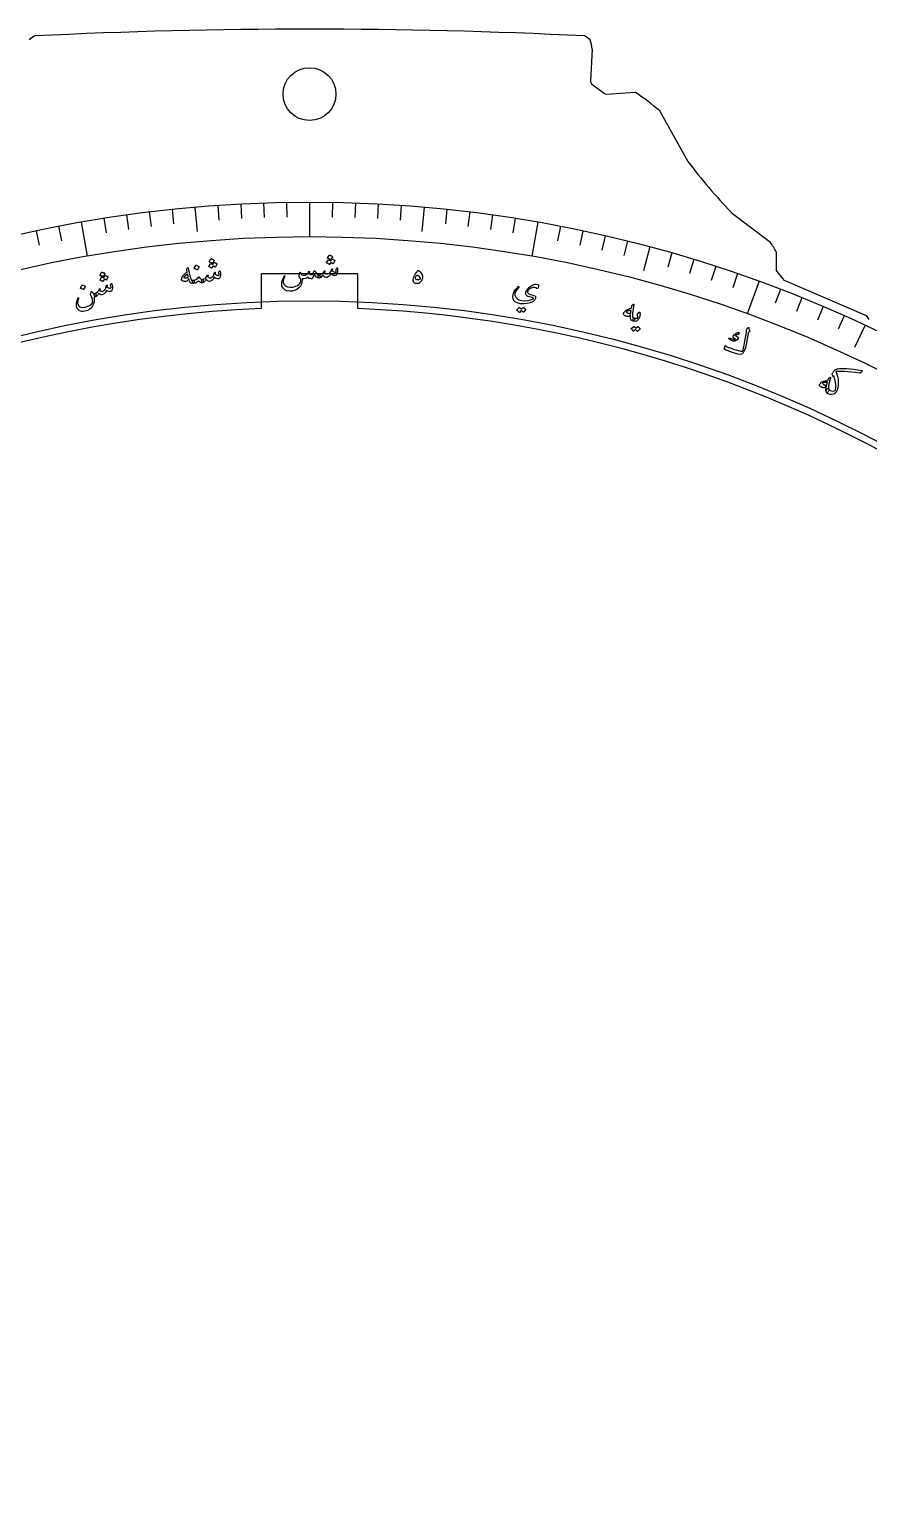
# Model space of a CAD drawing. Header units: millimetres. Extents: x -62 to 62, y -62 to 70.
# Drawn here: x -13.2 to 26.2, y 1.3 to 69.8 of the extents above; entities that cross this region are included whole.
import ezdxf

# ---------------------------------------------------------------- set-up
doc = ezdxf.new("R2010")
doc.units = ezdxf.units.MM
for name, color, linetype in [('CUT_INNER', 6, 'Continuous'), ('CUT_OUTER', 1, 'Continuous'), ('ENGRAVE', 7, 'Continuous'), ('ENGRAVE_FINE', 8, 'Continuous'), ('TEXT', 5, 'Continuous')]:
    doc.layers.add(name, color=color, linetype=linetype)

msp = doc.modelspace()

# ---------------------------------------------------------------- linework, layer by layer
at = {"layer": 'CUT_INNER'}
for points in [[(2.27, 58.318), (-2.27, 58.318), (-2.27, 56.6843)], [(2.27, 56.6843), (2.27, 58.318)]]:
    msp.add_lwpolyline(points, dxfattribs=at)
msp.add_circle((0, 66.7484), 1.24, dxfattribs=at)
for centre, radius, start, end in [((0.0001, -0.0002), 56.7299, 92.293405, 20.742418), ((0.0007, 0.0005), 56.7292, 20.741945, 87.707387)]:
    msp.add_arc(centre, radius, start, end, dxfattribs=at)
at = {"layer": 'CUT_OUTER'}
for points in [[(13.2629, 68.8621), (13.2629, 68.859), (13.1795, 67.357)], [(13.2392, 67.2287), (13.8351, 66.7817)], [(13.9345, 66.752), (15.2847, 66.8364), (15.2885, 66.8364)], [(16.433, 65.9561), (16.435, 65.9529), (17.7464, 63.5922), (17.7543, 63.5796)], [(19.7798, 61.2021), (19.7921, 61.1917), (21.6253, 59.795), (21.628, 59.7927)], [(21.892, 59.3526), (21.8922, 59.3492), (21.8922, 58.5242)], [(21.9251, 58.4305), (22.221, 58.0606)], [(22.2787, 58.0166), (26.1154, 56.36), (26.1186, 56.3585), (26.1207, 56.3556), (26.2433, 56.1717)]]:
    msp.add_lwpolyline(points, dxfattribs=at)
for centre, radius, start, end in [((-11.249, 66.7339), 3.1965, 120.845067, 126.53495), ((0.0115, -193.525), 263.3194, 87.1921, 92.8079), ((11.2688, 66.7291), 3.2022, 53.470103, 59.14988), ((8.7667, 68.1913), 4.546, 8.486011, 14.145202), ((13.3292, 67.3487), 0.15, 176.821411, 233.130102), ((13.9251, 66.9017), 0.15, 233.130102, 273.574765), ((7.3091, 55.2791), 14.0443, 49.48493, 55.37793), ((42.5702, 82.6701), 31.3094, 217.570556, 223.288597), ((17.1507, 56.8068), 5.3815, 28.232202, 33.699077), ((22.0422, 58.5242), 0.15, 180, 218.659808), ((22.3381, 58.1543), 0.15, 218.659808, 246.647772)]:
    msp.add_arc(centre, radius, start, end, dxfattribs=at)
at = {"layer": 'ENGRAVE'}
for points in [[(0, 61.6838), (0, 60.0606)], [(-5.3761, 61.4491), (-5.275, 60.2941)], [(5.3761, 61.4491), (5.275, 60.2941)], [(-10.7113, 60.7467), (-10.4294, 59.1482)], [(10.7113, 60.7467), (10.4294, 59.1482)], [(15.9649, 59.582), (15.6649, 58.4621)], [(21.0971, 57.9638), (20.5419, 56.4385)], [(26.0687, 55.9045), (25.5787, 54.8537)]]:
    msp.add_lwpolyline(points, dxfattribs=at)
for radius in [61.6838, 60.0606, 57.0462]:
    msp.add_circle((0, 0), radius, dxfattribs=at)
at = {"layer": 'ENGRAVE_FINE'}
for points in [[(-2.1527, 61.6462), (-2.1285, 60.951)], [(-1.0765, 61.6744), (-1.0644, 60.9789)], [(1.0765, 61.6744), (1.0644, 60.9789)], [(2.1527, 61.6462), (2.1285, 60.951)], [(-8.5847, 61.0835), (-8.4879, 60.3946)], [(-7.5174, 61.224), (-7.4326, 60.5336)], [(-6.4477, 61.3459), (-6.375, 60.6541)], [(-4.3028, 61.5335), (-4.2543, 60.8396)], [(-3.2283, 61.5993), (-3.1919, 60.9046)], [(3.2283, 61.5993), (3.1919, 60.9046)], [(4.3028, 61.5335), (4.2543, 60.8396)], [(6.4477, 61.3459), (6.375, 60.6541)], [(7.5174, 61.224), (7.4326, 60.5336)], [(8.5847, 61.0835), (8.4879, 60.3946)], [(-12.8248, 60.3359), (-12.6802, 59.6554)], [(-11.7698, 60.5505), (-11.6371, 59.8676)], [(-9.6495, 60.9244), (-9.5407, 60.2373)], [(9.6495, 60.9244), (9.5407, 60.2373)], [(11.7698, 60.5505), (11.6371, 59.8676)], [(12.8248, 60.3359), (12.6802, 59.6554)], [(13.8758, 60.1028), (13.7194, 59.425)], [(14.9227, 59.8515), (14.7544, 59.1766)], [(17.0024, 59.2943), (16.8106, 58.6256)], [(18.0346, 58.9885), (17.8312, 58.3233)], [(19.0613, 58.6648), (18.8464, 58.0032)], [(20.0823, 58.3232), (19.8558, 57.6654)], [(22.1055, 57.5868), (21.8562, 56.9374)], [(23.1072, 57.1922), (22.8466, 56.5472)], [(24.1018, 56.7802), (23.83, 56.1399)], [(25.0891, 56.351), (24.8061, 55.7155)]]:
    msp.add_lwpolyline(points, dxfattribs=at)
at = {"layer": 'TEXT'}
for points in [[(-4.6246, 59.0161), (-4.6226, 59.0184), (-4.6196, 59.0199), (-4.6157, 59.0207), (-4.6108, 59.0206), (-4.5931, 59.0156), (-4.5759, 59.0099), (-4.5591, 59.0034), (-4.5429, 58.9963), (-4.527, 58.9884), (-4.5115, 58.9796), (-4.4961, 58.9699), (-4.4811, 58.9593), (-4.4773, 58.9554), (-4.4752, 58.9515), (-4.4749, 58.9477), (-4.4764, 58.944), (-4.5502, 58.8062), (-4.5531, 58.8036), (-4.557, 58.803), (-4.5619, 58.8046), (-4.5679, 58.8083), (-4.5731, 58.8114), (-4.5812, 58.8159), (-4.5924, 58.822), (-4.6065, 58.8296), (-4.6237, 58.8387), (-4.6444, 58.8493), (-4.6686, 58.8613), (-4.6961, 58.8747), (-4.6998, 58.877), (-4.7018, 58.8795), (-4.702, 58.8821), (-4.7004, 58.8848)], [(1.055, 59.0072), (1.0573, 59.0093), (1.0603, 59.0106), (1.0643, 59.0109), (1.0691, 59.0104), (1.0862, 59.0037), (1.1028, 58.9964), (1.1188, 58.9884), (1.1342, 58.9797), (1.1492, 58.9703), (1.1638, 58.9601), (1.1781, 58.9489), (1.192, 58.937), (1.1946, 58.9333), (1.1958, 58.9295), (1.1954, 58.9255), (1.1934, 58.9213), (1.107, 58.7912), (1.1047, 58.7895), (1.1013, 58.7896), (1.0969, 58.7914), (1.0914, 58.795), (1.0878, 58.7974), (1.0821, 58.8012), (1.0744, 58.8063), (1.0646, 58.8128), (1.0528, 58.8205), (1.039, 58.8293), (1.023, 58.8392), (1.0051, 58.8503), (0.9424, 58.7542), (0.9393, 58.7518), (0.9354, 58.7517), (0.9306, 58.7537), (0.925, 58.7579), (0.9202, 58.7615), (0.9125, 58.7668), (0.902, 58.7739), (0.8888, 58.7828), (0.8725, 58.7934), (0.8529, 58.8058), (0.8301, 58.82), (0.804, 58.836), (0.8013, 58.8386), (0.8001, 58.8413), (0.8005, 58.8439), (0.8024, 58.8464), (0.8898, 58.97), (0.8921, 58.9722), (0.8951, 58.9734), (0.8991, 58.9738), (0.9039, 58.9733), (0.916, 58.9686), (0.928, 58.9636), (0.9399, 58.9583), (0.9517, 58.9526), (0.9632, 58.9465), (0.9744, 58.9399), (0.9853, 58.9327), (0.9958, 58.925)], [(0.9371, 59.1896), (0.9393, 59.1917), (0.9424, 59.1929), (0.9464, 59.1933), (0.9512, 59.1928), (0.9684, 59.1861), (0.985, 59.1788), (1.001, 59.1708), (1.0165, 59.1622), (1.0316, 59.1529), (1.0463, 59.1426), (1.0606, 59.1315), (1.0746, 59.1196), (1.078, 59.1153), (1.0797, 59.1112), (1.0796, 59.1075), (1.0778, 59.1039), (0.9914, 58.9736), (0.9883, 58.9713), (0.9844, 58.9711), (0.9796, 58.9732), (0.974, 58.9774), (0.9691, 58.9809), (0.9614, 58.9863), (0.9509, 58.9934), (0.9376, 59.0023), (0.9212, 59.0129), (0.9016, 59.0254), (0.8787, 59.0396), (0.8526, 59.0556), (0.8491, 59.0582), (0.8474, 59.0608), (0.8474, 59.0634), (0.8492, 59.066)], [(-9.6086, 58.2292), (-9.6068, 58.2317), (-9.6039, 58.2335), (-9.6001, 58.2345), (-9.5953, 58.2349), (-9.5773, 58.2314), (-9.5597, 58.2271), (-9.5425, 58.2222), (-9.5257, 58.2164), (-9.5093, 58.2099), (-9.4931, 58.2025), (-9.477, 58.1941), (-9.4612, 58.1848), (-9.4579, 58.1817), (-9.4561, 58.1782), (-9.4558, 58.1742), (-9.457, 58.1697), (-9.5185, 58.0261), (-9.5204, 58.024), (-9.5238, 58.0235), (-9.5285, 58.0245), (-9.5345, 58.027), (-9.5385, 58.0287), (-9.5448, 58.0315), (-9.5533, 58.0351), (-9.564, 58.0397), (-9.577, 58.0451), (-9.5923, 58.0513), (-9.6097, 58.0582), (-9.6294, 58.0658), (-9.6737, 57.96), (-9.6763, 57.9571), (-9.6802, 57.9563), (-9.6852, 57.9574), (-9.6915, 57.9605), (-9.6969, 57.9632), (-9.7054, 57.967), (-9.717, 57.9721), (-9.7316, 57.9784), (-9.7496, 57.986), (-9.7711, 57.9947), (-9.7961, 58.0045), (-9.8246, 58.0155), (-9.8277, 58.0176), (-9.8293, 58.02), (-9.8294, 58.0226), (-9.828, 58.0255), (-9.7643, 58.1628), (-9.7625, 58.1653), (-9.7597, 58.1671), (-9.7559, 58.1682), (-9.7511, 58.1686), (-9.7383, 58.1661), (-9.7256, 58.1634), (-9.713, 58.1603), (-9.7004, 58.1568), (-9.6879, 58.1529), (-9.6757, 58.1484), (-9.6637, 58.1433), (-9.6519, 58.1376)], [(-9.7575, 58.3873), (-9.7557, 58.3898), (-9.7529, 58.3916), (-9.749, 58.3926), (-9.7442, 58.393), (-9.7261, 58.3895), (-9.7084, 58.3853), (-9.6912, 58.3804), (-9.6744, 58.3747), (-9.6579, 58.3682), (-9.6416, 58.3608), (-9.6255, 58.3525), (-9.6096, 58.3433), (-9.6055, 58.3397), (-9.6031, 58.336), (-9.6025, 58.3322), (-9.6036, 58.3284), (-9.6651, 58.1847), (-9.6677, 58.1818), (-9.6716, 58.181), (-9.6766, 58.1821), (-9.6829, 58.1852), (-9.6883, 58.1878), (-9.6969, 58.1917), (-9.7085, 58.1968), (-9.7232, 58.2031), (-9.7412, 58.2107), (-9.7627, 58.2194), (-9.7878, 58.2292), (-9.8164, 58.2402), (-9.8203, 58.2422), (-9.8225, 58.2445), (-9.8229, 58.2471), (-9.8216, 58.2499)], [(-5.722, 58.5975), (-5.7128, 58.6093), (-5.7049, 58.6113), (-5.6982, 58.6037), (-5.6928, 58.5864), (-5.6906, 58.5758), (-5.6873, 58.5612), (-5.683, 58.5426), (-5.6776, 58.5199), (-5.6713, 58.493), (-5.6641, 58.4616), (-5.656, 58.4256), (-5.647, 58.3852), (-5.6382, 58.3455), (-5.6304, 58.31), (-5.6235, 58.2786), (-5.6175, 58.2513), (-5.6125, 58.2284), (-5.6085, 58.2097), (-5.6054, 58.1955), (-5.6033, 58.1856), (-5.5884, 58.1236), (-5.571, 58.0759), (-5.5511, 58.0427), (-5.5287, 58.0238), (-5.5135, 58.0171), (-5.4956, 58.0135), (-5.4749, 58.0129), (-5.4515, 58.0155), (-5.4374, 58.0145), (-5.4261, 58.0087), (-5.4176, 57.9981), (-5.4119, 57.9826), (-5.4086, 57.9636), (-5.4075, 57.9442), (-5.4085, 57.9245), (-5.4115, 57.9042), (-5.4163, 57.8868), (-5.4221, 57.8737), (-5.429, 57.8647), (-5.4369, 57.8601), (-5.4819, 57.8563), (-5.5214, 57.8608), (-5.5554, 57.8736), (-5.584, 57.8948), (-5.6095, 57.9275), (-5.6322, 57.9716), (-5.6522, 58.0271), (-5.6693, 58.0939), (-5.6896, 58.0502), (-5.7112, 58.0153), (-5.734, 57.9892), (-5.7582, 57.9719), (-5.7784, 57.9645), (-5.8026, 57.96), (-5.8308, 57.9584), (-5.8629, 57.9596), (-5.8971, 57.9638), (-5.9261, 57.9698), (-5.9498, 57.9776), (-5.9683, 57.9872), (-5.9837, 57.9999), (-5.9945, 58.0137), (-6.0006, 58.0287), (-6.002, 58.0448), (-6.0001, 58.0652), (-5.9956, 58.0881), (-5.9886, 58.1135), (-5.9789, 58.1413), (-5.9678, 58.1693), (-5.9579, 58.1918), (-5.9492, 58.2087), (-5.9416, 58.22), (-5.898, 58.2676), (-5.8497, 58.313), (-5.7968, 58.3562), (-5.7392, 58.3972), (-5.7447, 58.4301), (-5.7491, 58.4585), (-5.7525, 58.4824), (-5.7547, 58.5019), (-5.7554, 58.5184), (-5.7539, 58.5334), (-5.7502, 58.5468), (-5.7445, 58.5587)], [(-5.7167, 58.2931), (-5.7773, 58.2654), (-5.8278, 58.2337), (-5.8683, 58.198), (-5.8987, 58.1582), (-5.9004, 58.153), (-5.8999, 58.1485), (-5.897, 58.1446), (-5.8918, 58.1415), (-5.873, 58.1356), (-5.8529, 58.1317), (-5.8314, 58.1297), (-5.8087, 58.1298), (-5.7846, 58.1318), (-5.7592, 58.1358), (-5.7325, 58.1418), (-5.7044, 58.1497), (-5.7001, 58.1515), (-5.6957, 58.1545), (-5.6912, 58.1585), (-5.6866, 58.1636), (-5.689, 58.1777), (-5.6918, 58.1923), (-5.695, 58.2076), (-5.6985, 58.2234), (-5.7025, 58.2399), (-5.7068, 58.257), (-5.7116, 58.2748), (-5.7167, 58.2931)], [(-5.3306, 58.711), (-5.3286, 58.7133), (-5.3257, 58.7149), (-5.3218, 58.7157), (-5.317, 58.7157), (-5.2819, 58.7052), (-5.2485, 58.6914), (-5.2168, 58.6744), (-5.1868, 58.6542), (-5.1838, 58.651), (-5.1823, 58.6477), (-5.1823, 58.6442), (-5.1839, 58.6406), (-5.2539, 58.502), (-5.2566, 58.4986), (-5.2604, 58.4975), (-5.2654, 58.4987), (-5.2714, 58.5022), (-5.2766, 58.5052), (-5.2847, 58.5097), (-5.2959, 58.5156), (-5.31, 58.5231), (-5.3273, 58.5319), (-5.3481, 58.5422), (-5.3723, 58.554), (-5.3999, 58.5671), (-5.4036, 58.5694), (-5.4056, 58.5718), (-5.4058, 58.5744), (-5.4043, 58.5771)], [(-4.2197, 58.457), (-4.2161, 58.4599), (-4.2116, 58.4594), (-4.2062, 58.4554), (-4.1998, 58.448), (-4.1927, 58.4353), (-4.1867, 58.4168), (-4.1818, 58.3926), (-4.178, 58.3627), (-4.1751, 58.3286), (-4.1745, 58.2951), (-4.1764, 58.2624), (-4.1807, 58.2304), (-4.1955, 58.1676), (-4.2137, 58.1219), (-4.2352, 58.0934), (-4.2602, 58.082), (-4.3211, 58.0811), (-4.3784, 58.0928), (-4.4322, 58.1171), (-4.4824, 58.154), (-4.5098, 58.0877), (-4.5442, 58.0349), (-4.5857, 57.9956), (-4.6343, 57.9699), (-4.6867, 57.9609), (-4.7412, 57.9699), (-4.7979, 57.997), (-4.8568, 58.0422), (-4.8964, 57.9817), (-4.9364, 57.9376), (-4.9768, 57.9096), (-5.0178, 57.8979), (-5.0266, 57.9019), (-5.0358, 57.9155), (-5.0454, 57.9386), (-5.0554, 57.9712), (-5.0608, 58.0038), (-5.0586, 58.0284), (-5.0488, 58.0449), (-5.0313, 58.0534), (-4.9534, 58.0783), (-4.8867, 58.1193), (-4.8313, 58.1764), (-4.7872, 58.2498), (-4.7848, 58.2538), (-4.7821, 58.2567), (-4.7791, 58.2586), (-4.7758, 58.2594), (-4.7717, 58.2593), (-4.7679, 58.2583), (-4.7645, 58.2564), (-4.7614, 58.2536), (-4.759, 58.2445), (-4.7615, 58.2284), (-4.7689, 58.2054), (-4.7811, 58.1755), (-4.7602, 58.1549), (-4.7292, 58.141), (-4.6881, 58.1338), (-4.637, 58.1332), (-4.5747, 58.1515), (-4.5228, 58.1992), (-4.481, 58.2762), (-4.4495, 58.3826), (-4.4479, 58.3881), (-4.4458, 58.392), (-4.4432, 58.3945), (-4.44, 58.3955), (-4.4351, 58.3955), (-4.4308, 58.3945), (-4.427, 58.3926), (-4.4239, 58.3898), (-4.4214, 58.3856), (-4.4197, 58.3814), (-4.419, 58.3771), (-4.4191, 58.3728), (-4.4309, 58.2988), (-4.4093, 58.2824), (-4.3838, 58.2685), (-4.3544, 58.257), (-4.321, 58.2479), (-4.2888, 58.2428), (-4.2646, 58.243), (-4.2484, 58.2484), (-4.2401, 58.2591), (-4.2383, 58.2747), (-4.2415, 58.2964), (-4.2498, 58.3243), (-4.263, 58.3583), (-4.2619, 58.3682), (-4.2543, 58.388), (-4.2402, 58.4176), (-4.2197, 58.457)], [(-4.49, 58.8456), (-4.488, 58.8479), (-4.485, 58.8494), (-4.4811, 58.8502), (-4.4763, 58.8501), (-4.4586, 58.845), (-4.4415, 58.8393), (-4.4248, 58.8328), (-4.4086, 58.8257), (-4.3928, 58.8177), (-4.3773, 58.8089), (-4.3621, 58.7991), (-4.3471, 58.7885), (-4.3441, 58.7851), (-4.3426, 58.7814), (-4.3426, 58.7774), (-4.3442, 58.7731), (-4.418, 58.6354), (-4.4201, 58.6335), (-4.4235, 58.6333), (-4.4281, 58.6347), (-4.4339, 58.6377), (-4.4377, 58.6398), (-4.4437, 58.643), (-4.4519, 58.6474), (-4.4622, 58.6529), (-4.4747, 58.6595), (-4.4893, 58.667), (-4.5061, 58.6753), (-4.525, 58.6846), (-4.5784, 58.5831), (-4.5813, 58.5805), (-4.5852, 58.58), (-4.5901, 58.5815), (-4.5961, 58.5852), (-4.6012, 58.5883), (-4.6093, 58.5929), (-4.6204, 58.5989), (-4.6345, 58.6065), (-4.6517, 58.6156), (-4.6723, 58.6261), (-4.6964, 58.6381), (-4.7239, 58.6516), (-4.7268, 58.654), (-4.7282, 58.6564), (-4.7281, 58.6591), (-4.7264, 58.6618), (-4.651, 58.7931), (-4.649, 58.7954), (-4.646, 58.7969), (-4.6421, 58.7977), (-4.6373, 58.7976), (-4.6248, 58.7941), (-4.6124, 58.7902), (-4.6, 58.7861), (-4.5878, 58.7815), (-4.5757, 58.7765), (-4.5639, 58.771), (-4.5524, 58.7649), (-4.5412, 58.7582)], [(0.2037, 58.4319), (0.2071, 58.4407), (0.212, 58.4479), (0.2184, 58.4537), (0.2264, 58.4578), (0.2367, 58.4594), (0.2467, 58.4556), (0.2566, 58.4463), (0.2661, 58.4317), (0.3087, 58.3603), (0.3521, 58.3094), (0.3964, 58.2791), (0.4418, 58.2693), (0.4636, 58.2638), (0.477, 58.2457), (0.4822, 58.215), (0.479, 58.1719), (0.4732, 58.1462), (0.4648, 58.1278), (0.454, 58.1169), (0.4406, 58.1133), (0.3798, 58.126), (0.3249, 58.163), (0.2759, 58.2245), (0.2327, 58.3104), (0.2292, 58.3181), (0.2254, 58.3204), (0.2214, 58.3173), (0.2171, 58.3088), (0.1967, 58.2449), (0.1792, 58.1936), (0.1645, 58.1548), (0.1526, 58.1286), (0.1409, 58.1097), (0.1263, 58.0962), (0.1089, 58.0881), (0.0888, 58.0854), (0.0396, 58.0897), (-0.0078, 58.1041), (-0.0535, 58.1287), (-0.0975, 58.1634), (-0.147, 58.1198), (-0.2043, 58.0912), (-0.2693, 58.0777), (-0.3421, 58.0793), (-0.3442, 58.0337), (-0.3476, 57.9908), (-0.3523, 57.9505), (-0.3583, 57.9127), (-0.3656, 57.8774), (-0.3742, 57.8445), (-0.3841, 57.814), (-0.3952, 57.7859), (-0.4134, 57.7484), (-0.4358, 57.7141), (-0.4626, 57.683), (-0.4936, 57.6551), (-0.5957, 57.5869), (-0.7017, 57.5385), (-0.8117, 57.5097), (-0.9257, 57.5006), (-1.0568, 57.5169), (-1.1616, 57.5618), (-1.2403, 57.6355), (-1.2929, 57.7381), (-1.3012, 57.7744), (-1.3041, 57.818), (-1.3016, 57.8689), (-1.2937, 57.9271), (-1.2792, 57.9913), (-1.257, 58.0602), (-1.2271, 58.1338), (-1.1894, 58.212), (-1.186, 58.2174), (-1.1823, 58.2213), (-1.1783, 58.2237), (-1.1741, 58.2245), (-1.1685, 58.2241), (-1.1637, 58.2225), (-1.1598, 58.2199), (-1.1567, 58.2162), (-1.1546, 58.2118), (-1.1539, 58.2071), (-1.1544, 58.2022), (-1.1563, 58.1971), (-1.2, 58.1031), (-1.2282, 58.0244), (-1.241, 57.9609), (-1.2383, 57.9127), (-1.1989, 57.8236), (-1.1312, 57.7562), (-1.0355, 57.7105), (-0.9116, 57.6864), (-0.8504, 57.6849), (-0.7854, 57.6926), (-0.7164, 57.7093), (-0.6433, 57.7351), (-0.5702, 57.7692), (-0.5078, 57.8093), (-0.456, 57.8552), (-0.415, 57.9071), (-0.4052, 57.9759), (-0.413, 58.0467), (-0.4382, 58.1196), (-0.4809, 58.1945), (-0.4852, 58.203), (-0.4875, 58.2113), (-0.4879, 58.2194), (-0.4864, 58.2274), (-0.4477, 58.3716), (-0.4422, 58.3847), (-0.4358, 58.3908), (-0.4284, 58.39), (-0.4201, 58.3822), (-0.4089, 58.3613), (-0.3981, 58.3382), (-0.3878, 58.3129), (-0.3779, 58.2854), (-0.3598, 58.262), (-0.3232, 58.2489), (-0.2681, 58.246), (-0.1945, 58.2534), (-0.1546, 58.2649), (-0.1198, 58.2852), (-0.0899, 58.3144), (-0.0649, 58.3525), (-0.0616, 58.3578), (-0.0584, 58.3635), (-0.0555, 58.3696), (-0.0528, 58.3759), (-0.0502, 58.3825), (-0.0476, 58.3891), (-0.0451, 58.3959), (-0.0425, 58.4028), (-0.0372, 58.4158), (-0.0316, 58.4253), (-0.0259, 58.4314), (-0.0199, 58.434), (-0.0147, 58.4341), (-0.0095, 58.4327), (-0.0043, 58.4298), (0.0009, 58.4253), (0.0052, 58.4207), (0.0078, 58.4154), (0.0087, 58.4094), (0.0078, 58.4028), (-0.0095, 58.3525), (-0.0117, 58.3372), (-0.0095, 58.3243), (-0.003, 58.3138), (0.0078, 58.3057), (0.0418, 58.2902), (0.0765, 58.2818), (0.1119, 58.2806), (0.1479, 58.2864), (0.1598, 58.2975), (0.1731, 58.3254), (0.1877, 58.3702), (0.2037, 58.4319)], [(1.2877, 58.595), (1.2916, 58.5975), (1.296, 58.5965), (1.301, 58.5921), (1.3066, 58.5842), (1.3125, 58.5708), (1.3167, 58.5519), (1.3193, 58.5273), (1.3203, 58.4971), (1.32, 58.4629), (1.3175, 58.4296), (1.3125, 58.3972), (1.3052, 58.3657), (1.2846, 58.3046), (1.2622, 58.2608), (1.2381, 58.2344), (1.2122, 58.2255), (1.1514, 58.2303), (1.0955, 58.2473), (1.0442, 58.2765), (0.9977, 58.318), (0.9642, 58.2545), (0.9249, 58.2051), (0.8799, 58.17), (0.8291, 58.1489), (0.7761, 58.1449), (0.7227, 58.159), (0.6688, 58.1913), (0.6144, 58.2418), (0.5693, 58.1853), (0.5254, 58.1451), (0.4825, 58.1211), (0.4406, 58.1133), (0.4322, 58.1181), (0.4243, 58.1325), (0.417, 58.1564), (0.4101, 58.1898), (0.4077, 58.2228), (0.4122, 58.247), (0.4236, 58.2625), (0.4418, 58.2693), (0.5217, 58.2868), (0.5919, 58.3213), (0.6524, 58.373), (0.7032, 58.4419), (0.706, 58.4457), (0.7089, 58.4484), (0.7121, 58.4499), (0.7155, 58.4504), (0.7196, 58.45), (0.7233, 58.4486), (0.7265, 58.4464), (0.7293, 58.4433), (0.7308, 58.434), (0.7268, 58.4182), (0.7173, 58.396), (0.7023, 58.3674), (0.7212, 58.3449), (0.7508, 58.3282), (0.791, 58.3171), (0.8418, 58.3118), (0.9055, 58.3241), (0.9617, 58.3667), (1.0105, 58.4395), (1.0519, 58.5425), (1.054, 58.5477), (1.0564, 58.5515), (1.0593, 58.5537), (1.0626, 58.5544), (1.0675, 58.5539), (1.0717, 58.5525), (1.0752, 58.5503), (1.0781, 58.5472), (1.0802, 58.5428), (1.0814, 58.5385), (1.0818, 58.5341), (1.0812, 58.5298), (1.0626, 58.4573), (1.0825, 58.4389), (1.1066, 58.4227), (1.1348, 58.4085), (1.1672, 58.3963), (1.1988, 58.3882), (1.2229, 58.3861), (1.2395, 58.39), (1.2487, 58.3999), (1.252, 58.4152), (1.2508, 58.4371), (1.2453, 58.4656), (1.2353, 58.5007), (1.2373, 58.5106), (1.2467, 58.5295), (1.2635, 58.5577), (1.2877, 58.595)], [(5.0684, 58.4609), (5.0838, 58.4665), (5.1007, 58.4664), (5.1191, 58.4608), (5.139, 58.4496), (5.1875, 58.4107), (5.2274, 58.3677), (5.2588, 58.3207), (5.2818, 58.2697), (5.2961, 58.2173), (5.3014, 58.1647), (5.2978, 58.1118), (5.2853, 58.0587), (5.2669, 58.0108), (5.2437, 57.9689), (5.2156, 57.9328), (5.1827, 57.9025), (5.1465, 57.8791), (5.1087, 57.8634), (5.0692, 57.8555), (5.0279, 57.8553), (4.9748, 57.8638), (4.9326, 57.8826), (4.9011, 57.9118), (4.8804, 57.9514), (4.87, 57.9983), (4.8693, 58.0511), (4.8784, 58.1098), (4.8975, 58.1745), (4.9251, 58.2409), (4.9601, 58.3032), (5.0025, 58.3613), (5.0522, 58.4154), (5.0539, 58.4179), (5.0554, 58.4225), (5.0566, 58.429), (5.0576, 58.4375), (5.0589, 58.4468), (5.0612, 58.4537), (5.0643, 58.4585), (5.0684, 58.4609)], [(5.1999, 58.0751), (5.2079, 58.0835), (5.2099, 58.0951), (5.2059, 58.1098), (5.1959, 58.1277), (5.1598, 58.1749), (5.1235, 58.209), (5.0872, 58.23), (5.0508, 58.2379), (5.033, 58.2363), (5.016, 58.2283), (4.9997, 58.214), (4.9843, 58.1932), (4.9713, 58.1705), (4.9628, 58.1502), (4.9585, 58.1324), (4.9586, 58.1171), (4.9683, 58.0881), (4.9873, 58.0663), (5.0155, 58.0518), (5.0531, 58.0445), (5.0952, 58.0436), (5.1337, 58.0484), (5.1686, 58.0589), (5.1999, 58.0751)], [(-10.676, 57.7803), (-10.6742, 57.7828), (-10.6714, 57.7846), (-10.6677, 57.7858), (-10.6629, 57.7862), (-10.6271, 57.7789), (-10.5927, 57.7683), (-10.5597, 57.7543), (-10.528, 57.7369), (-10.5247, 57.734), (-10.5229, 57.7308), (-10.5226, 57.7273), (-10.5238, 57.7236), (-10.5805, 57.5792), (-10.5829, 57.5756), (-10.5866, 57.5741), (-10.5916, 57.5748), (-10.5979, 57.5778), (-10.6034, 57.5803), (-10.6119, 57.584), (-10.6235, 57.5889), (-10.6382, 57.595), (-10.6562, 57.6023), (-10.6778, 57.6106), (-10.7028, 57.6201), (-10.7315, 57.6306), (-10.7354, 57.6326), (-10.7375, 57.6348), (-10.738, 57.6374), (-10.7368, 57.6402)], [(-9.3054, 57.8657), (-9.302, 57.8689), (-9.2975, 57.8688), (-9.2917, 57.8653), (-9.2848, 57.8585), (-9.2766, 57.8464), (-9.269, 57.8285), (-9.262, 57.8048), (-9.2556, 57.7754), (-9.2497, 57.7416), (-9.2462, 57.7084), (-9.2453, 57.6756), (-9.2468, 57.6433), (-9.256, 57.5795), (-9.2701, 57.5324), (-9.2891, 57.5021), (-9.313, 57.4886), (-9.3736, 57.4824), (-9.4317, 57.489), (-9.4874, 57.5085), (-9.5406, 57.5409), (-9.5621, 57.4724), (-9.5918, 57.4168), (-9.6297, 57.3741), (-9.6759, 57.3442), (-9.7273, 57.3307), (-9.7824, 57.335), (-9.8413, 57.357), (-9.9039, 57.3968), (-9.938, 57.3332), (-9.974, 57.2857), (-10.0119, 57.2543), (-10.0516, 57.2391), (-10.0608, 57.2423), (-10.0711, 57.255), (-10.0827, 57.2772), (-10.0955, 57.3088), (-10.1037, 57.3408), (-10.1037, 57.3655), (-10.0953, 57.3828), (-10.0786, 57.3928), (-10.0032, 57.4244), (-9.9404, 57.471), (-9.8902, 57.5328), (-9.8526, 57.6097), (-9.8506, 57.6139), (-9.8482, 57.6171), (-9.8453, 57.6192), (-9.8421, 57.6203), (-9.838, 57.6206), (-9.8341, 57.6199), (-9.8305, 57.6183), (-9.8273, 57.6158), (-9.8241, 57.6069), (-9.8252, 57.5906), (-9.8305, 57.5671), (-9.84, 57.5362), (-9.8174, 57.5175), (-9.7853, 57.5064), (-9.7438, 57.5028), (-9.6928, 57.5067), (-9.6324, 57.5304), (-9.5848, 57.5824), (-9.5499, 57.6627), (-9.5278, 57.7715), (-9.5267, 57.7771), (-9.525, 57.7812), (-9.5225, 57.7839), (-9.5195, 57.7852), (-9.5146, 57.7856), (-9.5102, 57.785), (-9.5063, 57.7834), (-9.5029, 57.7809), (-9.5, 57.777), (-9.4981, 57.7729), (-9.4969, 57.7687), (-9.4967, 57.7644), (-9.502, 57.6897), (-9.479, 57.6752), (-9.4524, 57.6635), (-9.4221, 57.6547), (-9.388, 57.6486), (-9.3555, 57.6463), (-9.3314, 57.6486), (-9.3157, 57.6554), (-9.3085, 57.6668), (-9.308, 57.6824), (-9.3131, 57.7038), (-9.3237, 57.7308), (-9.3399, 57.7636), (-9.3397, 57.7736), (-9.3338, 57.794), (-9.3224, 57.8247), (-9.3054, 57.8657)], [(-5.0313, 58.0534), (-5.0172, 58.0502), (-5.0068, 58.0464), (-5, 58.0421), (-4.9969, 58.0372), (-4.995, 58.0296), (-4.9937, 58.0201), (-4.9932, 58.0088), (-4.9933, 57.9958), (-4.9963, 57.9536), (-5.0014, 57.9233), (-5.0086, 57.9047), (-5.0178, 57.8979), (-5.0648, 57.9005), (-5.1129, 57.9162), (-5.1622, 57.945), (-5.2128, 57.9869), (-5.2533, 57.9407), (-5.3041, 57.9042), (-5.3653, 57.8773), (-5.4369, 57.8601), (-5.4448, 57.861), (-5.4516, 57.8652), (-5.4572, 57.8729), (-5.4616, 57.8839), (-5.4822, 57.9551), (-5.4845, 57.963), (-5.4847, 57.9718), (-5.4828, 57.9815), (-5.4788, 57.992), (-5.4738, 58.0003), (-5.4676, 58.007), (-5.4601, 58.012), (-5.4515, 58.0155), (-5.3657, 58.0365), (-5.2964, 58.0664), (-5.2434, 58.1051), (-5.2068, 58.1528), (-5.2026, 58.1593), (-5.1974, 58.1641), (-5.1912, 58.1673), (-5.1839, 58.1688), (-5.177, 58.1684), (-5.1719, 58.1659), (-5.1686, 58.1613), (-5.167, 58.1546), (-5.1662, 58.1482), (-5.1651, 58.1426), (-5.1636, 58.138), (-5.1617, 58.1342), (-5.1296, 58.1019), (-5.0972, 58.0777), (-5.0644, 58.0615), (-5.0313, 58.0534)], [(10.6729, 57.6345), (10.6209, 57.6631), (10.5592, 57.6752), (10.4879, 57.6707), (10.407, 57.6496), (10.3537, 57.6251), (10.3072, 57.5927), (10.2675, 57.5524), (10.2346, 57.5043), (10.2304, 57.4943), (10.2282, 57.4834), (10.2281, 57.4718), (10.2301, 57.4593), (10.2507, 57.418), (10.2911, 57.3824), (10.3514, 57.3524), (10.4315, 57.3279), (10.5107, 57.3045), (10.5665, 57.2781), (10.5988, 57.2486), (10.6077, 57.2162), (10.5978, 57.1537), (10.5753, 57.1006), (10.5404, 57.0568), (10.4931, 57.0223), (10.3513, 56.9586), (10.2058, 56.9189), (10.0563, 56.9032), (9.9027, 56.9113), (9.7404, 56.9512), (9.6259, 57.0221), (9.5591, 57.1243), (9.54, 57.258), (9.5492, 57.3281), (9.5719, 57.4021), (9.6079, 57.4801), (9.6573, 57.5619), (9.6735, 57.5842), (9.6899, 57.6056), (9.7065, 57.6262), (9.7233, 57.6457), (9.7403, 57.6645), (9.7579, 57.6825), (9.7758, 57.6998), (9.7942, 57.7164), (9.8037, 57.7229), (9.8115, 57.7249), (9.8177, 57.7223), (9.8222, 57.7152), (9.824, 57.7069), (9.8234, 57.6991), (9.8205, 57.6917), (9.8152, 57.6847), (9.7257, 57.5833), (9.6669, 57.4882), (9.6386, 57.3993), (9.6407, 57.3168), (9.6764, 57.2241), (9.7395, 57.1523), (9.83, 57.1012), (9.9479, 57.0706), (10.1033, 57.056), (10.2469, 57.0631), (10.3789, 57.092), (10.4994, 57.1428), (10.507, 57.1476), (10.5105, 57.1531), (10.51, 57.1593), (10.5055, 57.1663), (10.4848, 57.1816), (10.4469, 57.1982), (10.392, 57.2162), (10.3199, 57.2354), (10.2472, 57.2579), (10.1934, 57.2853), (10.1587, 57.3177), (10.1431, 57.355), (10.14, 57.3962), (10.1446, 57.438), (10.1567, 57.4804), (10.1764, 57.5235), (10.2302, 57.6054), (10.2977, 57.6776), (10.3788, 57.74), (10.4735, 57.7926), (10.4984, 57.8046), (10.5223, 57.8146), (10.5451, 57.8226), (10.5669, 57.8285), (10.5876, 57.8325), (10.6071, 57.8348), (10.6254, 57.8353), (10.6424, 57.834), (10.7067, 57.8159), (10.7415, 57.78), (10.7469, 57.7264), (10.7228, 57.6552), (10.7112, 57.6369), (10.699, 57.6274), (10.6863, 57.6266), (10.6729, 57.6345)], [(-10.2461, 57.4653), (-10.2423, 57.4757), (-10.2366, 57.4811), (-10.2292, 57.4815), (-10.2201, 57.477), (-10.2146, 57.4729), (-10.2083, 57.4676), (-10.2011, 57.4612), (-10.193, 57.4536), (-10.1842, 57.4449), (-10.1748, 57.4352), (-10.1648, 57.4246), (-10.1542, 57.4129), (-10.1397, 57.4009), (-10.1222, 57.3935), (-10.1019, 57.3908), (-10.0786, 57.3928), (-10.0623, 57.3934), (-10.049, 57.3888), (-10.0387, 57.379), (-10.0315, 57.3641), (-10.0274, 57.3473), (-10.0257, 57.3286), (-10.0266, 57.3078), (-10.0299, 57.2851), (-10.0343, 57.2659), (-10.0394, 57.2518), (-10.0452, 57.2429), (-10.0516, 57.2391), (-10.1043, 57.2298), (-10.0983, 57.1298), (-10.1055, 57.0315), (-10.1257, 56.9348), (-10.1589, 56.8397), (-10.2177, 56.7406), (-10.3023, 56.6606), (-10.4126, 56.5994), (-10.5489, 56.557), (-10.6214, 56.5469), (-10.6888, 56.5501), (-10.7511, 56.5665), (-10.8084, 56.5962), (-10.8568, 56.6363), (-10.8939, 56.6835), (-10.9199, 56.738), (-10.9346, 56.7998), (-10.9376, 56.8342), (-10.9374, 56.8723), (-10.9341, 56.9139), (-10.9276, 56.9591), (-10.9182, 57.0079), (-10.906, 57.0602), (-10.891, 57.1159), (-10.8733, 57.1752), (-10.8713, 57.1802), (-10.8688, 57.184), (-10.8655, 57.1866), (-10.8616, 57.188), (-10.856, 57.1886), (-10.8511, 57.1882), (-10.8469, 57.1868), (-10.8434, 57.1844), (-10.8401, 57.1803), (-10.8385, 57.1752), (-10.8388, 57.1691), (-10.8409, 57.1619), (-10.8627, 57.0805), (-10.8758, 57.0136), (-10.8803, 56.9615), (-10.8762, 56.924), (-10.836, 56.8287), (-10.7704, 56.7672), (-10.6794, 56.7393), (-10.563, 56.7448), (-10.4334, 56.7782), (-10.3244, 56.8279), (-10.2359, 56.8943), (-10.1678, 56.9773), (-10.1767, 57.0777), (-10.1952, 57.1675), (-10.2234, 57.2464), (-10.2614, 57.3146), (-10.2677, 57.3246), (-10.272, 57.3325), (-10.2745, 57.3383), (-10.2751, 57.3421)], [(15.1902, 56.8829), (15.2029, 56.8907), (15.211, 56.8899), (15.2146, 56.8804), (15.2136, 56.8623), (15.212, 56.8516), (15.2099, 56.8368), (15.2075, 56.8178), (15.2045, 56.7947), (15.201, 56.7672), (15.1968, 56.7353), (15.1917, 56.6988), (15.1859, 56.6579), (15.1803, 56.6176), (15.1751, 56.5815), (15.1706, 56.5497), (15.1666, 56.5221), (15.1632, 56.4988), (15.1605, 56.48), (15.1584, 56.4656), (15.1569, 56.4556), (15.1491, 56.3923), (15.1486, 56.3416), (15.1556, 56.3034), (15.17, 56.2779), (15.1819, 56.2663), (15.1974, 56.2566), (15.2166, 56.2488), (15.2394, 56.243), (15.2523, 56.2371), (15.2608, 56.2277), (15.265, 56.2148), (15.2649, 56.1983), (15.2613, 56.1794), (15.2556, 56.1609), (15.2478, 56.1427), (15.2378, 56.1248), (15.2272, 56.1102), (15.2172, 56.0999), (15.2076, 56.0939), (15.1986, 56.0923), (15.1551, 56.1046), (15.1197, 56.1226), (15.0923, 56.1466), (15.073, 56.1765), (15.0606, 56.2161), (15.0548, 56.2653), (15.0555, 56.3242), (15.0629, 56.3928), (15.0286, 56.359), (14.9961, 56.3339), (14.9656, 56.3175), (14.9369, 56.3097), (14.9154, 56.3099), (14.8912, 56.3142), (14.8642, 56.3226), (14.8345, 56.335), (14.804, 56.3509), (14.7789, 56.3666), (14.7595, 56.3822), (14.7455, 56.3978), (14.7355, 56.4151), (14.7303, 56.4318), (14.7298, 56.4479), (14.7341, 56.4635), (14.743, 56.482), (14.7553, 56.5019), (14.7708, 56.5231), (14.7896, 56.5458), (14.8098, 56.5681), (14.827, 56.5857), (14.8411, 56.5985), (14.8521, 56.6065), (14.9097, 56.6357), (14.9708, 56.6613), (15.0355, 56.6832), (15.1038, 56.7013), (15.1102, 56.7341), (15.116, 56.7622), (15.1213, 56.7858), (15.126, 56.8049), (15.1312, 56.8206), (15.1378, 56.834), (15.1459, 56.8453), (15.1555, 56.8545)], [(10.0197, 56.7359), (10.0222, 56.7376), (10.0253, 56.7384), (10.0292, 56.7382), (10.0338, 56.7369), (10.0492, 56.7277), (10.064, 56.7179), (10.0782, 56.7076), (10.0917, 56.6967), (10.1047, 56.6851), (10.1172, 56.6728), (10.1292, 56.6596), (10.1407, 56.6457), (10.1427, 56.6417), (10.1432, 56.6377), (10.1422, 56.6338), (10.1397, 56.63), (10.036, 56.5146), (10.0335, 56.5133), (10.0302, 56.5139), (10.0262, 56.5164), (10.0215, 56.5207), (10.0184, 56.5245), (10.0132, 56.5299), (10.0058, 56.5369), (9.9964, 56.5454), (9.9848, 56.5557), (9.971, 56.5677), (9.9548, 56.5816), (9.9364, 56.5974), (9.855, 56.5078), (9.8515, 56.5052), (9.8476, 56.5051), (9.8432, 56.5075), (9.8385, 56.5124), (9.8344, 56.5166), (9.8278, 56.523), (9.8188, 56.5316), (9.8074, 56.5424), (9.7934, 56.5554), (9.7764, 56.5707), (9.7567, 56.5882), (9.734, 56.6079), (9.7318, 56.6109), (9.7311, 56.6137), (9.7319, 56.6162), (9.7341, 56.6184), (9.838, 56.7289), (9.8405, 56.7307), (9.8437, 56.7315), (9.8475, 56.7312), (9.8521, 56.73), (9.8654, 56.7229), (9.8781, 56.7151), (9.8903, 56.7067), (9.9019, 56.6976), (9.913, 56.6879), (9.9236, 56.6777), (9.9337, 56.6671), (9.9432, 56.656)], [(15.0884, 56.596), (15.022, 56.5913), (14.9635, 56.5794), (14.9131, 56.5601), (14.8707, 56.5335), (14.8672, 56.5292), (14.8661, 56.5248), (14.8675, 56.5202), (14.8713, 56.5154), (14.8868, 56.5033), (14.9043, 56.4926), (14.9237, 56.4832), (14.945, 56.4753), (14.9682, 56.4687), (14.9934, 56.4636), (15.0206, 56.4598), (15.0496, 56.4574), (15.0543, 56.4576), (15.0594, 56.4588), (15.0651, 56.461), (15.0712, 56.4642), (15.0739, 56.4782), (15.0764, 56.4929), (15.0787, 56.5083), (15.081, 56.5244), (15.083, 56.5412), (15.085, 56.5588), (15.0867, 56.577), (15.0884, 56.596)], [(15.3948, 56.4182), (15.47, 56.509), (15.4801, 56.5185), (15.4885, 56.5206), (15.4954, 56.5152), (15.5007, 56.5024), (15.5071, 56.4667), (15.5097, 56.4305), (15.5087, 56.3939), (15.5039, 56.3568), (15.4952, 56.3191), (15.4825, 56.2806), (15.4657, 56.2414), (15.4449, 56.2013), (15.3976, 56.1372), (15.3408, 56.0976), (15.2745, 56.0827), (15.1986, 56.0923), (15.1916, 56.1), (15.1873, 56.1183), (15.1857, 56.1474), (15.1867, 56.1872), (15.1895, 56.2079), (15.1945, 56.2241), (15.2016, 56.236), (15.2109, 56.2435), (15.2173, 56.2456), (15.2242, 56.2462), (15.2315, 56.2453), (15.2394, 56.243), (15.286, 56.2319), (15.3287, 56.2304), (15.3676, 56.2384), (15.4025, 56.256), (15.4043, 56.2577), (15.4055, 56.2602), (15.4059, 56.2635), (15.4058, 56.2678), (15.4056, 56.2932), (15.4025, 56.3199), (15.3963, 56.3479), (15.3871, 56.3771), (15.3845, 56.3879), (15.3849, 56.3984), (15.3883, 56.4085), (15.3948, 56.4182)], [(15.3944, 55.8357), (15.397, 55.8372), (15.4003, 55.8377), (15.4041, 55.8371), (15.4085, 55.8354), (15.4232, 55.8247), (15.4371, 55.8136), (15.4503, 55.8019), (15.4628, 55.7898), (15.4747, 55.7771), (15.486, 55.7636), (15.4968, 55.7493), (15.5071, 55.7343), (15.5087, 55.7301), (15.5088, 55.7262), (15.5074, 55.7224), (15.5046, 55.7188), (15.39, 55.6138), (15.3874, 55.6128), (15.3842, 55.6136), (15.3804, 55.6165), (15.3761, 55.6213), (15.3733, 55.6254), (15.3686, 55.6312), (15.362, 55.6388), (15.3534, 55.6483), (15.3427, 55.6596), (15.3299, 55.6729), (15.3151, 55.6883), (15.2981, 55.7057), (15.2083, 55.6243), (15.2046, 55.622), (15.2007, 55.6223), (15.1965, 55.6251), (15.1922, 55.6304), (15.1885, 55.6351), (15.1825, 55.6421), (15.1744, 55.6515), (15.1639, 55.6633), (15.1511, 55.6776), (15.1356, 55.6944), (15.1174, 55.7137), (15.0966, 55.7355), (15.0947, 55.7387), (15.0942, 55.7416), (15.0952, 55.744), (15.0977, 55.746), (15.212, 55.8461), (15.2146, 55.8477), (15.2178, 55.8481), (15.2217, 55.8475), (15.2261, 55.8459), (15.2388, 55.8375), (15.2508, 55.8286), (15.2622, 55.819), (15.273, 55.8088), (15.2832, 55.7981), (15.2928, 55.787), (15.3019, 55.7754), (15.3104, 55.7635)], [(20.6111, 55.7851), (20.614, 55.7642), (20.6176, 55.7441), (20.622, 55.7247), (20.6271, 55.7061), (20.633, 55.6883), (20.6399, 55.6711), (20.6478, 55.6546), (20.6566, 55.6388), (20.6593, 55.6308), (20.6582, 55.6229), (20.6535, 55.6153), (20.6451, 55.6079), (20.5974, 55.5702), (20.5925, 55.5659), (20.5888, 55.5622), (20.5862, 55.559), (20.5847, 55.5563), (20.5629, 55.4145), (20.5422, 55.2866), (20.5226, 55.1728), (20.5042, 55.0729), (20.4869, 54.9873), (20.4708, 54.9159), (20.4557, 54.8587), (20.4418, 54.8158), (20.4121, 54.7362), (20.4013, 54.7115), (20.3892, 54.6872), (20.3759, 54.6632), (20.3613, 54.6395), (20.3453, 54.6163), (20.328, 54.5934), (20.3091, 54.571), (20.2888, 54.549), (20.2258, 54.5286), (20.1087, 54.5422), (19.9375, 54.5894), (19.7119, 54.6698), (19.6424, 54.6976), (19.5787, 54.725), (19.5209, 54.7521), (19.4689, 54.7789), (19.4646, 54.7828), (19.4622, 54.7873), (19.4616, 54.7922), (19.4627, 54.7977), (19.4701, 54.8232), (19.477, 54.8464), (19.4835, 54.8672), (19.4894, 54.8857), (19.4949, 54.902), (19.5001, 54.9164), (19.5049, 54.9289), (19.5094, 54.9394), (19.5122, 54.9451), (19.5156, 54.9477), (19.5194, 54.9472), (19.5237, 54.9435), (19.5577, 54.9184), (19.6037, 54.8924), (19.6618, 54.8655), (19.732, 54.8377), (19.9439, 54.7611), (20.1132, 54.7106), (20.24, 54.6865), (20.3244, 54.6893), (20.3427, 54.7388), (20.366, 54.8325), (20.3944, 54.9703), (20.4276, 55.1523), (20.4592, 55.335), (20.4825, 55.4735), (20.4975, 55.5677), (20.5042, 55.6175), (20.5057, 55.6313), (20.507, 55.6442), (20.5083, 55.6562), (20.5095, 55.6673), (20.5105, 55.6775), (20.5114, 55.6865), (20.5121, 55.6944), (20.5126, 55.7013), (20.5147, 55.7159), (20.519, 55.7289), (20.5256, 55.7405), (20.5345, 55.7505), (20.5887, 55.8007), (20.5928, 55.804), (20.5966, 55.8057), (20.6001, 55.8059), (20.6033, 55.8046), (20.6064, 55.801), (20.6088, 55.7966), (20.6104, 55.7912), (20.6111, 55.7851)], [(20.1551, 55.5679), (20.158, 55.5664), (20.1603, 55.5642), (20.1618, 55.5614), (20.1626, 55.5578), (20.1623, 55.5551), (20.1615, 55.5522), (20.1602, 55.5494), (20.1585, 55.5464), (20.0926, 55.4726), (20.0852, 55.4653), (20.0783, 55.4602), (20.072, 55.4572), (20.0662, 55.4563), (20.0434, 55.458), (20.0231, 55.4567), (20.0051, 55.4524), (19.9896, 55.4452), (19.9853, 55.4401), (19.9861, 55.4327), (19.9921, 55.4229), (20.0033, 55.4108), (20.0113, 55.4043), (20.0198, 55.398), (20.0286, 55.3917), (20.0378, 55.3854), (20.0474, 55.3793), (20.0577, 55.3732), (20.0686, 55.367), (20.08, 55.3609), (20.1154, 55.3286), (20.1159, 55.2884), (20.0815, 55.2404), (20.0123, 55.1844), (19.9868, 55.1696), (19.9633, 55.1593), (19.9421, 55.1535), (19.9229, 55.1523), (19.9033, 55.1551), (19.8776, 55.1626), (19.8457, 55.1749), (19.8077, 55.1919), (19.7884, 55.201), (19.7704, 55.2103), (19.7536, 55.2199), (19.7381, 55.2297), (19.7236, 55.2395), (19.7102, 55.2489), (19.6979, 55.2579), (19.6865, 55.2665), (19.6802, 55.2737), (19.6763, 55.2807), (19.6749, 55.2875), (19.676, 55.2942), (19.6793, 55.3002), (19.684, 55.3037), (19.6902, 55.3047), (19.6977, 55.303), (19.7211, 55.2964), (19.7475, 55.2885), (19.7769, 55.2792), (19.8093, 55.2687), (19.8698, 55.2489), (19.9178, 55.2357), (19.9533, 55.2289), (19.9764, 55.2288), (19.9798, 55.2297), (19.9822, 55.2318), (19.9835, 55.2349), (19.9839, 55.239), (19.9833, 55.2419), (19.9814, 55.245), (19.9782, 55.2483), (19.9737, 55.2519), (19.9303, 55.2805), (19.9124, 55.2934), (19.898, 55.3068), (19.8871, 55.3209), (19.8796, 55.3355), (19.8746, 55.3514), (19.8735, 55.3663), (19.8765, 55.3802), (19.8836, 55.3931), (19.9467, 55.4745), (20.0131, 55.5308), (20.0825, 55.562), (20.1551, 55.5679)], [(24.3725, 52.8967), (24.3793, 52.8746), (24.3768, 52.8493), (24.365, 52.821), (24.344, 52.7895), (24.3151, 52.7567), (24.2917, 52.7377), (24.2737, 52.7328), (24.2612, 52.7417), (24.2398, 52.797), (24.2332, 52.8696), (24.2412, 52.9595), (24.264, 53.0667), (24.2206, 53.0174), (24.1828, 52.9837), (24.1504, 52.9656), (24.1235, 52.963), (24.1112, 52.9662), (24.0982, 52.9703), (24.0845, 52.9754), (24.0703, 52.9815), (24.0555, 52.9884), (24.04, 52.9958), (24.024, 53.0036), (24.0073, 53.012), (23.9787, 53.0284), (23.9569, 53.0429), (23.9417, 53.0556), (23.9334, 53.0664), (23.926, 53.0905), (23.9244, 53.1118), (23.9287, 53.1302), (23.9388, 53.1457), (23.9861, 53.1912), (24.0251, 53.2257), (24.0559, 53.2491), (24.0784, 53.2615), (24.1052, 53.2708), (24.1327, 53.2788), (24.1609, 53.2856), (24.1899, 53.291), (24.2199, 53.2951), (24.251, 53.298), (24.2834, 53.2995), (24.317, 53.2998), (24.3372, 53.3649), (24.3414, 53.3784), (24.3466, 53.3897), (24.3527, 53.399), (24.3598, 53.4061), (24.4255, 53.4619), (24.4364, 53.4675), (24.4428, 53.464), (24.4444, 53.4514), (24.4415, 53.4298), (24.4231, 53.3649), (24.4066, 53.3053), (24.392, 53.251), (24.3792, 53.2018), (24.3686, 53.1578), (24.3604, 53.1191), (24.3546, 53.0856), (24.3511, 53.0573), (24.3491, 53.0087), (24.3519, 52.9658), (24.3597, 52.9284), (24.3725, 52.8967)], [(25.9121, 53.7871), (25.9296, 53.7821), (25.9378, 53.7732), (25.9368, 53.7604), (25.9265, 53.7436), (25.8758, 53.6833), (25.8619, 53.6683), (25.8488, 53.6578), (25.8363, 53.6518), (25.8246, 53.6502), (25.6176, 53.6785), (25.4294, 53.7013), (25.2601, 53.7188), (25.1096, 53.7312), (24.9781, 53.7384), (24.8656, 53.7402), (24.7721, 53.7368), (24.6976, 53.7282), (24.743, 53.6118), (24.7772, 53.4909), (24.8004, 53.3655), (24.8126, 53.2355), (24.8115, 53.0911), (24.7937, 52.9649), (24.7594, 52.857), (24.7088, 52.7672), (24.6786, 52.7304), (24.6497, 52.7021), (24.6218, 52.6823), (24.5952, 52.6711), (24.4987, 52.6548), (24.4141, 52.6578), (24.3414, 52.68), (24.2804, 52.7215), (24.2588, 52.7493), (24.2488, 52.7827), (24.2504, 52.8218), (24.2636, 52.8666), (24.2793, 52.8999), (24.2962, 52.9222), (24.3146, 52.9334), (24.3342, 52.9334), (24.3422, 52.9293), (24.3512, 52.9218), (24.3613, 52.9109), (24.3725, 52.8967), (24.4231, 52.8482), (24.4911, 52.8218), (24.5764, 52.8173), (24.6792, 52.8347), (24.7003, 52.9694), (24.6978, 53.123), (24.6715, 53.2954), (24.6212, 53.4866), (24.619, 53.4904), (24.6157, 53.4924), (24.6115, 53.4929), (24.6062, 53.4916), (24.5822, 53.4854), (24.5768, 53.4844), (24.5722, 53.4857), (24.5685, 53.4892), (24.5655, 53.495), (24.5282, 53.6151), (24.5294, 53.6224), (24.5356, 53.6375), (24.5467, 53.6603), (24.5628, 53.6908), (24.5811, 53.7227), (24.5978, 53.7482), (24.613, 53.7672), (24.6267, 53.7798), (24.6471, 53.7944), (24.6672, 53.8075), (24.6869, 53.8191), (24.7063, 53.8291), (24.7255, 53.8378), (24.7443, 53.8451), (24.763, 53.851), (24.7814, 53.8557), (24.8659, 53.8674), (24.9666, 53.8735), (25.0836, 53.874), (25.2168, 53.8687), (25.3662, 53.8575), (25.5319, 53.8403), (25.7139, 53.8168), (25.9121, 53.7871)], [(24.2977, 53.2114), (24.2233, 53.2179), (24.1594, 53.2144), (24.106, 53.2007), (24.0631, 53.1771), (24.0714, 53.1638), (24.0839, 53.1506), (24.1003, 53.1374), (24.1209, 53.1243), (24.1333, 53.118), (24.146, 53.1121), (24.1591, 53.1067), (24.1725, 53.1018), (24.1863, 53.0974), (24.2005, 53.094), (24.2153, 53.0913), (24.2306, 53.0895), (24.2506, 53.0926), (24.2669, 53.1063), (24.2795, 53.1308), (24.2884, 53.1661), (24.2912, 53.183), (24.2936, 53.1961), (24.2958, 53.2056), (24.2977, 53.2114)]]:
    msp.add_lwpolyline(points, close=True, dxfattribs=at)

doc.saveas('drawing.dxf')
